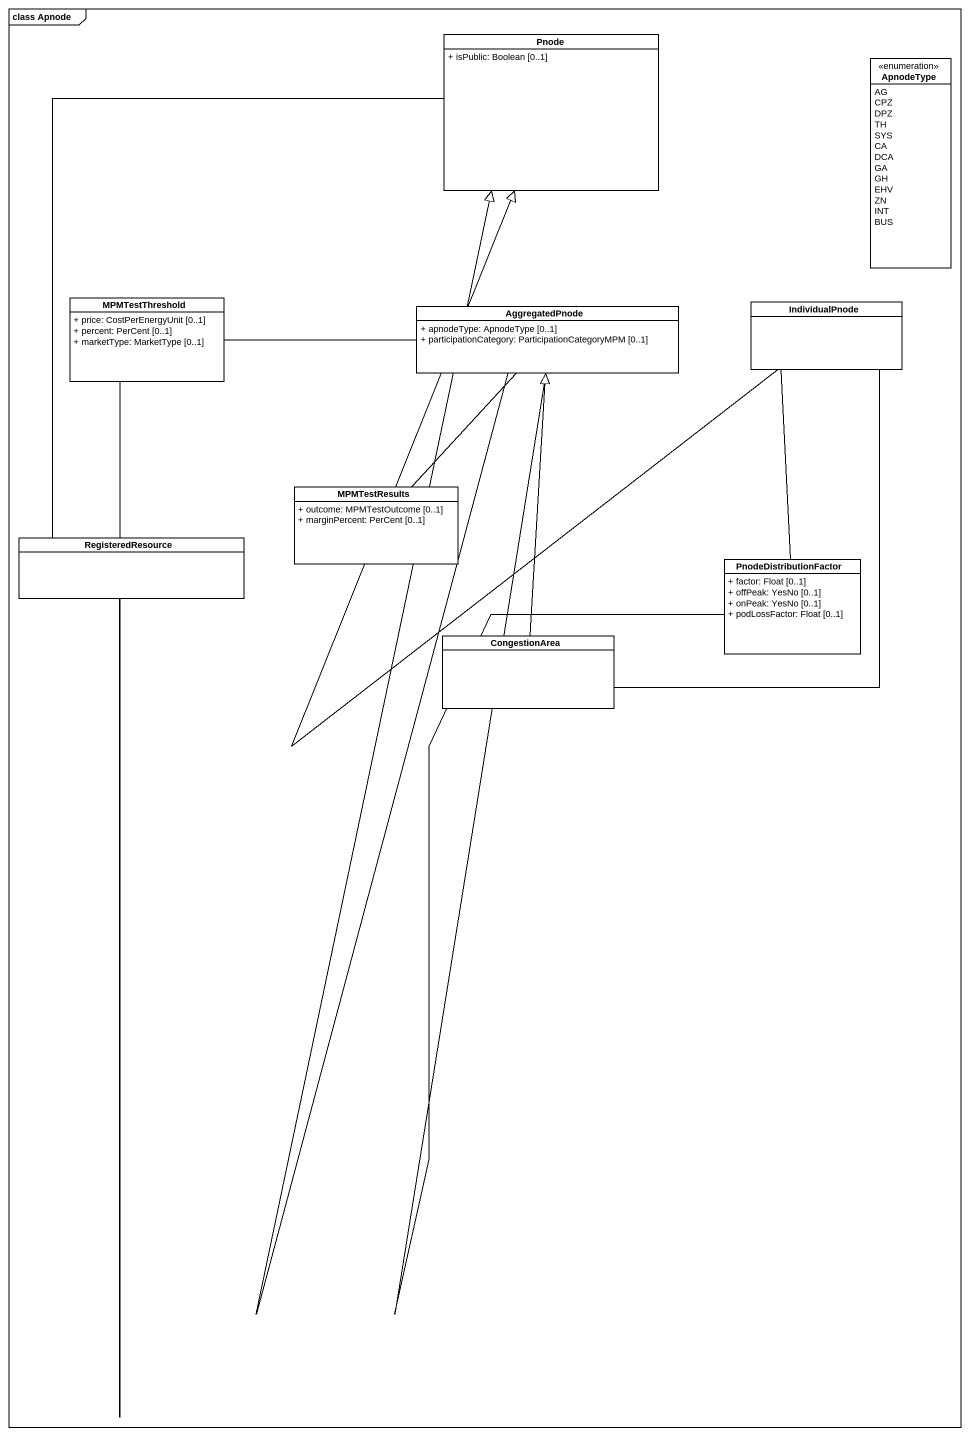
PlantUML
@startuml
mainframe class Apnode
hide circle
hide empty members
skinparam classAttributeIconSize 0
class Pnode {
  + isPublic: Boolean [0..1]
}
enum ApnodeType {
  AG
  CPZ
  DPZ
  TH
  SYS
  CA
  DCA
  GA
  GH
  EHV
  ZN
  INT
  BUS
}
class MPMTestThreshold {
  + price: CostPerEnergyUnit [0..1]
  + percent: PerCent [0..1]
  + marketType: MarketType [0..1]
}
class AggregatedPnode {
  + apnodeType: ApnodeType [0..1]
  + participationCategory: ParticipationCategoryMPM [0..1]
}
class IndividualPnode
class MPMTestResults {
  + outcome: MPMTestOutcome [0..1]
  + marginPercent: PerCent [0..1]
}
class RegisteredResource
class PnodeDistributionFactor {
  + factor: Float [0..1]
  + offPeak: YesNo [0..1]
  + onPeak: YesNo [0..1]
  + podLossFactor: Float [0..1]
}
class CongestionArea
Pnode -- RegisteredResource
MPMTestThreshold -right- AggregatedPnode
MPMTestThreshold -- RegisteredResource
AggregatedPnode -up-|> Pnode
AggregatedPnode -- MPMTestResults
AggregatedPnode -- PnodeDistributionFactor
IndividualPnode -up-|> Pnode
IndividualPnode -- PnodeDistributionFactor
CongestionArea -up-|> AggregatedPnode
CongestionArea -up- IndividualPnode
@enduml
